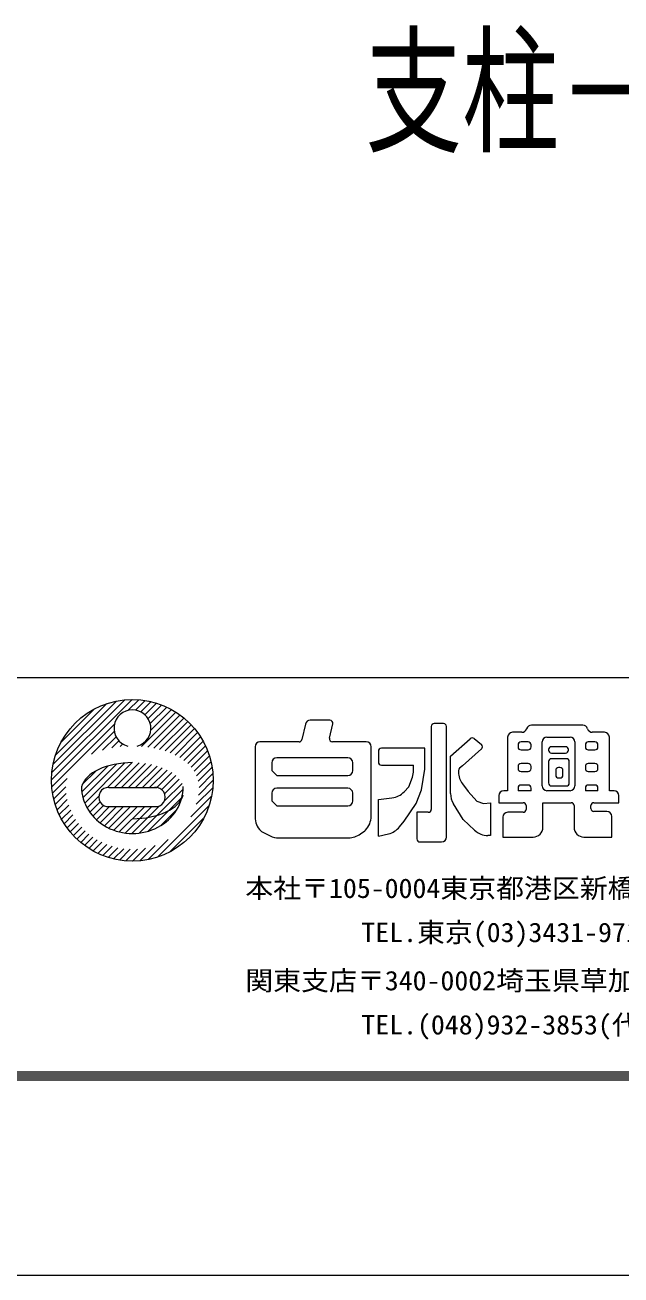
# Model space of a CAD drawing. Units: millimetres, scale not verified. Extents: x -3659 to 3659, y -1188 to 1188.
# Drawn here: x 896.4 to 1075.8, y -1188 to -811.5 of the extents above; entities that cross this region are included whole.
import ezdxf
from ezdxf.enums import TextEntityAlignment as Align

# ---------------------------------------------------------------- set-up
doc = ezdxf.new("R2010")
doc.units = ezdxf.units.MM
doc.header["$LTSCALE"] = 20
for name, color, linetype, lineweight in [('0-0_0', 7, 'Continuous', 18), ('0-1_DEFPOINTS', 7, 'Continuous', 18), ('0-4_WAKU', 7, 'Continuous', 18)]:
    doc.layers.add(name, color=color, linetype=linetype, lineweight=lineweight)
doc.styles.add('ＭＳ ゴシック', font='')
doc.styles.get('ＭＳ ゴシック').set_extended_font_data('MS Gothic')

msp = doc.modelspace()

# ---------------------------------------------------------------- linework, layer by layer
at = {"layer": '0-0_0'}
for p, q in [((904.35, -1038.88), (928.61, -1014.63)), ((904.46, -1036.65), (926.37, -1014.74)), ((904.83, -1034.16), (923.88, -1015.11)), ((905.6, -1031.27), (920.99, -1015.88)), ((927.46, -1017.9), (930.65, -1014.71)), ((929.64, -1017.84), (932.54, -1014.93)), ((931.23, -1018.37), (934.31, -1015.28)), ((932.48, -1019.24), (935.98, -1015.74)), ((933.43, -1020.41), (937.55, -1016.29)), ((907.19, -1027.56), (917.28, -1017.47)), ((931.45, -1028.75), (941.77, -1018.43)), ((933.36, -1028.96), (943.03, -1019.29)), ((934.06, -1021.9), (939.03, -1016.93)), ((934.22, -1023.87), (940.44, -1017.64)), ((935.18, -1029.27), (944.23, -1020.22)), ((904.43, -1040.93), (923.29, -1022.07)), ((936.9, -1029.66), (945.35, -1021.22)), ((938.54, -1030.15), (946.41, -1022.27)), ((940.1, -1030.71), (947.41, -1023.4)), ((980.82, -1022.05), (979.76, -1026.71)), ((988.17, -1020.89), (982.26, -1020.89)), ((988.05, -1026.32), (989.03, -1021.98)), ((1018.68, -1022.75), (1018.68, -1047.73)), ((1022.38, -1021.86), (1019.57, -1021.86)), ((1023.26, -1049.04), (1023.26, -1022.75)), ((1064.32, -1022.35), (1048.83, -1022.35)), ((916.35, -1031.13), (923.23, -1024.25)), ((919.72, -1029.88), (923.76, -1025.84)), ((922.51, -1029.21), (924.63, -1027.08)), ((941.56, -1031.37), (948.34, -1024.59)), ((942.93, -1032.12), (949.2, -1025.85)), ((944.2, -1032.98), (950, -1027.18)), ((978.89, -1027.4), (967.09, -1027.4)), ((999.11, -1027.4), (988.91, -1027.4)), ((1024.47, -1031.74), (1030.42, -1026.45)), ((1031.57, -1026.42), (1033.78, -1028.19)), ((1041.67, -1026), (1041.67, -1042.11)), ((1045.98, -1024.52), (1043.15, -1024.52)), ((1047.84, -1027.41), (1045.7, -1027.41)), ((1052.04, -1040.63), (1052.04, -1027.44)), ((1053.52, -1025.96), (1060.46, -1025.96)), ((1061.94, -1027.44), (1061.94, -1040.63)), ((1067.98, -1027.41), (1065.96, -1027.41)), ((1070.83, -1024.52), (1067.17, -1024.52)), ((1072.31, -1042.11), (1072.31, -1026)), ((925, -1028.84), (925.8, -1028.04)), ((945.36, -1033.94), (950.71, -1028.58)), ((946.4, -1035.02), (951.35, -1030.06)), ((947.3, -1036.24), (951.91, -1031.63)), ((965.61, -1028.88), (965.61, -1050.02)), ((1000.59, -1049.78), (1000.59, -1028.88)), ((1002.76, -1030.22), (1002.76, -1033.51)), ((1016.75, -1029.33), (1003.65, -1029.33)), ((1016.75, -1034.39), (1016.75, -1029.33)), ((1033.81, -1029.55), (1028.09, -1034.63)), ((1044.81, -1028.3), (1044.81, -1028.93)), ((1045.7, -1029.82), (1047.84, -1029.82)), ((1048.73, -1028.93), (1048.73, -1028.3)), ((1053.97, -1029.74), (1053.97, -1029.89)), ((1059.12, -1028.85), (1054.86, -1028.85)), ((1054.86, -1030.78), (1059.12, -1030.78)), ((1060.01, -1029.89), (1060.01, -1029.74)), ((1065.07, -1028.3), (1065.07, -1028.93)), ((1065.96, -1029.82), (1067.98, -1029.82)), ((1068.87, -1028.93), (1068.87, -1028.3)), ((913.47, -1042.49), (921.27, -1034.69)), ((913.82, -1044.26), (924.03, -1034.05)), ((914.35, -1045.85), (926.45, -1033.75)), ((921.17, -1041.16), (928.66, -1033.66)), ((923.3, -1041.15), (930.71, -1033.73)), ((925.42, -1041.15), (932.63, -1033.94)), ((927.54, -1041.15), (934.43, -1034.26)), ((929.65, -1041.16), (936.12, -1034.69)), ((931.77, -1041.16), (937.7, -1035.23)), ((948.03, -1037.63), (952.37, -1033.29)), ((948.54, -1039.24), (952.73, -1035.05)), ((993.56, -1032.22), (972.15, -1032.22)), ((995.04, -1036.05), (995.04, -1033.7)), ((1003.65, -1034.39), (1013.37, -1034.39)), ((1013.37, -1035.97), (1013.37, -1034.39)), ((1024.47, -1042.92), (1024.47, -1031.74)), ((1028.09, -1034.63), (1027.22, -1035.33)), ((1044.81, -1034.8), (1044.81, -1035.44)), ((1047.84, -1033.92), (1045.7, -1033.92)), ((1048.73, -1035.44), (1048.73, -1034.8)), ((1053.97, -1033.36), (1053.97, -1039.78)), ((1059.36, -1032.47), (1054.86, -1032.47)), ((1057.43, -1035.12), (1057.03, -1035.12)), ((1060.25, -1039.78), (1060.25, -1033.36)), ((1065.07, -1034.8), (1065.07, -1035.44)), ((1067.98, -1033.92), (1065.96, -1033.92)), ((1068.87, -1035.44), (1068.87, -1034.8)), ((904.66, -1042.82), (909.08, -1038.4)), ((913.6, -1040.24), (917.66, -1036.18)), ((933.89, -1041.16), (939.17, -1035.88)), ((936.02, -1041.16), (940.52, -1036.65)), ((937.51, -1041.78), (941.74, -1037.56)), ((938.4, -1043.02), (942.8, -1038.62)), ((948.57, -1043.46), (953.04, -1038.98)), ((948.75, -1041.15), (952.96, -1036.94)), ((972.15, -1037.53), (993.56, -1037.53)), ((1026.88, -1036.03), (1026.88, -1036.52)), ((1045.7, -1036.33), (1047.84, -1036.33)), ((1056.15, -1036.01), (1056.15, -1037.37)), ((1057.03, -1038.26), (1057.43, -1038.26)), ((1058.32, -1037.37), (1058.32, -1036.01)), ((1065.96, -1036.33), (1067.98, -1036.33)), ((905.01, -1044.59), (908.64, -1040.96)), ((905.46, -1046.26), (908.76, -1042.96)), ((921.58, -1041.14), (936.08, -1041.17)), ((930.78, -1054.88), (943.99, -1041.67)), ((938.35, -1045.19), (943.64, -1039.9)), ((947.94, -1046.2), (952.94, -1041.2)), ((993.56, -1041.38), (972.15, -1041.38)), ((995.04, -1045.21), (995.04, -1042.86)), ((1028.07, -1040.07), (1029.78, -1042.35)), ((1041.67, -1042.11), (1040.5, -1042.11)), ((1044.81, -1041.31), (1044.81, -1042.11)), ((1048.73, -1042.11), (1044.81, -1042.11)), ((1047.84, -1040.43), (1045.7, -1040.43)), ((1048.73, -1042.11), (1048.73, -1041.31)), ((1060.46, -1042.11), (1053.52, -1042.11)), ((1054.86, -1040.67), (1059.36, -1040.67)), ((1065.07, -1041.31), (1065.07, -1042.11)), ((1068.87, -1042.11), (1065.07, -1042.11)), ((1067.98, -1040.43), (1065.96, -1040.43)), ((1068.87, -1042.11), (1068.87, -1041.31)), ((1073.72, -1042.11), (1072.31, -1042.11)), ((906.02, -1047.83), (909.07, -1044.77)), ((906.65, -1049.31), (909.53, -1046.44)), ((915.04, -1047.29), (918.58, -1043.75)), ((915.85, -1048.59), (918.96, -1045.49)), ((916.79, -1049.78), (920.02, -1046.55)), ((928.52, -1055.01), (936.85, -1046.69)), ((933.47, -1054.31), (943.6, -1044.19)), ((936.28, -1062.11), (951.83, -1046.55)), ((946.25, -1050.01), (952.58, -1043.68)), ((972.15, -1046.69), (993.56, -1046.69)), ((1028.33, -1050.79), (1025.37, -1046.06)), ((1036.53, -1045.72), (1036.53, -1055.61)), ((1039.02, -1043.59), (1039.02, -1045.73)), ((1039.02, -1045.73), (1046.33, -1045.73)), ((1047.22, -1046.62), (1047.22, -1047.73)), ((1052.29, -1053.13), (1052.29, -1045.73)), ((1052.29, -1045.73), (1060.81, -1045.73)), ((1061.69, -1046.62), (1061.69, -1053.13)), ((1066.76, -1047.49), (1066.76, -1046.62)), ((1067.65, -1045.73), (1075.2, -1045.73)), ((1075.2, -1045.73), (1075.2, -1043.59)), ((907.37, -1050.72), (910.11, -1047.98)), ((908.16, -1052.05), (910.8, -1049.41)), ((917.84, -1050.85), (921.77, -1046.92)), ((918.99, -1051.82), (923.89, -1046.92)), ((920.25, -1052.68), (926.02, -1046.92)), ((921.23, -1046.92), (936.07, -1046.91)), ((921.63, -1053.42), (928.14, -1046.91)), ((923.13, -1054.05), (930.26, -1046.91)), ((924.76, -1054.54), (932.39, -1046.91)), ((926.54, -1054.87), (934.51, -1046.91)), ((937.36, -1052.54), (942, -1047.91)), ((939.94, -1060.57), (950.29, -1050.22)), ((1023.26, -1056.06), (1023.26, -1048.62)), ((1040.22, -1050.1), (1040.22, -1056.09)), ((1046.33, -1048.62), (1041.7, -1048.62)), ((1071.55, -1048.38), (1067.65, -1048.38)), ((1073.03, -1056.09), (1073.03, -1049.86)), ((909.02, -1053.31), (911.59, -1050.74)), ((909.94, -1054.5), (912.47, -1051.98)), ((910.94, -1055.63), (913.43, -1053.13)), ((912, -1056.69), (914.49, -1054.2)), ((1031.68, -1053.98), (1028.33, -1050.79)), ((913.12, -1057.69), (915.62, -1055.19)), ((914.31, -1058.62), (916.83, -1056.1)), ((915.57, -1059.48), (918.13, -1056.92)), ((916.9, -1060.27), (919.51, -1057.66)), ((933.41, -1062.86), (939.46, -1056.81)), ((972.79, -1056.33), (993.79, -1056.33)), ((1002.76, -1055.85), (1005.82, -1055.12)), ((1015.23, -1057.54), (1021.78, -1057.54)), ((1036.53, -1055.61), (1035.76, -1055.61)), ((1040.22, -1056.09), (1049.33, -1056.09)), ((1064.65, -1056.09), (1073.03, -1056.09)), ((918.3, -1060.99), (920.99, -1058.31)), ((919.79, -1061.63), (922.57, -1058.85)), ((921.35, -1062.19), (924.26, -1059.28)), ((923.01, -1062.65), (926.07, -1059.59)), ((924.78, -1063), (928.04, -1059.74)), ((926.67, -1063.24), (930.21, -1059.7)), ((928.7, -1063.32), (932.64, -1059.38)), ((930.93, -1063.22), (935.52, -1058.63))]:
    msp.add_line(p, q, dxfattribs=at)
for points in [[(970.67, -1033.7), (970.67, -1036.05), (972.15, -1037.53)], [(1009.1, -1053.02), (1010.48, -1051.27), (1014.1, -1045.96), (1015.78, -1041.87), (1016.75, -1035.6), (1016.75, -1034.39)], [(1010.52, -1042.42), (1011.93, -1040.9), (1013, -1038.05)], [(970.67, -1042.86), (970.67, -1045.21), (972.15, -1046.69)], [(1029.78, -1042.35), (1032.43, -1045.24), (1034.36, -1045.96), (1036.53, -1045.72)], [(1002.76, -1055.85), (1002.76, -1044.76), (1006.85, -1044.29)], [(1017.79, -1048.62), (1014.34, -1048.62), (1014.34, -1056.65)], [(967.34, -1054.21), (967.54, -1054.4), (970.15, -1055.71)], [(997.34, -1055.15), (998.66, -1054.16), (998.85, -1053.97)]]:
    msp.add_lwpolyline(points, dxfattribs=at)
msp.add_circle((928.7, -1038.97), 24.35, dxfattribs=at)
for centre, radius, start, end in [((928.7, -1023.3), 5.55, 285.3155, 255.1629), ((982.26, -1022.37), 1.48, 90, 167.1894), ((988.17, -1021.78), 0.888, 347.1895, 90), ((1019.57, -1022.75), 0.888, 90, 180), ((1022.38, -1022.75), 0.888, 0, 90), ((1045.98, -1023.04), 1.48, 270, 344.5119), ((1048.83, -1023.83), 1.48, 90, 164.5119), ((1064.32, -1023.83), 1.48, 15.4881, 90), ((1067.17, -1023.04), 1.48, 195.4881, 270), ((967.09, -1028.88), 1.48, 90, 180), ((978.89, -1026.51), 0.888, 270, 347.1895), ((988.91, -1026.51), 0.888, 167.1894, 270), ((999.11, -1028.88), 1.48, 0, 90), ((1031.01, -1027.12), 0.888, 51.3609, 131.6125), ((1043.15, -1026), 1.48, 90, 180), ((1045.7, -1028.3), 0.888, 90, 180), ((1047.84, -1028.3), 0.888, 0, 90), ((1053.52, -1027.44), 1.48, 90, 180), ((1060.46, -1027.44), 1.48, 0, 90), ((1065.96, -1028.3), 0.888, 90, 180), ((1067.98, -1028.3), 0.888, 0, 90), ((1070.83, -1026), 1.48, 0, 90), ((1003.65, -1030.22), 0.888, 90, 180), ((1033.22, -1028.89), 0.888, 311.6125, 51.3609), ((1045.7, -1028.93), 0.888, 180, 270), ((1047.84, -1028.93), 0.888, 270, 0), ((1054.86, -1029.74), 0.888, 90, 180), ((1054.86, -1029.89), 0.888, 180, 270), ((1059.12, -1029.74), 0.888, 0, 90), ((1059.12, -1029.89), 0.888, 270, 0), ((1065.96, -1028.93), 0.888, 180, 270), ((1067.98, -1028.93), 0.888, 270, 0), ((972.15, -1033.7), 1.48, 90, 180), ((993.56, -1033.7), 1.48, 0, 90), ((1003.65, -1033.51), 0.888, 180, 270), ((1027.77, -1036.03), 0.888, 128.6391, 180), ((1045.7, -1034.8), 0.888, 90, 180), ((1045.7, -1035.44), 0.888, 180, 270), ((1047.84, -1034.8), 0.888, 0, 90), ((1047.84, -1035.44), 0.888, 270, 0), ((1054.86, -1033.36), 0.888, 90, 180), ((1057.03, -1036.01), 0.888, 90, 180), ((1057.43, -1036.01), 0.888, 0, 90), ((1059.36, -1033.36), 0.888, 0, 90), ((1065.96, -1034.8), 0.888, 90, 180), ((1065.96, -1035.44), 0.888, 180, 270), ((1067.98, -1034.8), 0.888, 0, 90), ((1067.98, -1035.44), 0.888, 270, 0), ((993.56, -1036.05), 1.48, 270, 360), ((1007.45, -1035.97), 5.92, 339.43, 360), ((1032.8, -1036.52), 5.92, 180, 216.8903), ((1057.03, -1037.37), 0.888, 180, 270), ((1057.43, -1037.37), 0.888, 270, 0), ((921.46, -1044.04), 2.9, 87.5428, 274.7221), ((935.69, -1044.04), 2.9, 262.5624, 97.4426), ((972.15, -1042.86), 1.48, 90, 180), ((993.56, -1042.86), 1.48, 0, 90), ((1006.17, -1038.41), 5.92, 276.5771, 317.2695), ((1030.39, -1042.92), 5.92, 180, 212.0245), ((1040.5, -1043.59), 1.48, 90, 180), ((1045.7, -1041.31), 0.888, 90, 180), ((1047.84, -1041.31), 0.888, 0, 90), ((1053.52, -1040.63), 1.48, 180, 270), ((1054.86, -1039.78), 0.888, 180, 270), ((1059.36, -1039.78), 0.888, 270, 0), ((1060.46, -1040.63), 1.48, 270, 0), ((1065.96, -1041.31), 0.888, 90, 180), ((1067.98, -1041.31), 0.888, 0, 90), ((1073.72, -1043.59), 1.48, 0, 90), ((993.56, -1045.21), 1.48, 270, 360), ((1046.33, -1046.62), 0.888, 0, 90), ((1060.81, -1046.62), 0.888, 0, 90), ((1067.65, -1046.62), 0.888, 90, 180), ((971.53, -1050.02), 5.92, 180, 225.0212), ((994.67, -1049.78), 5.92, 314.9788, 0), ((1017.79, -1047.73), 0.888, 270, 360), ((1041.7, -1050.1), 1.48, 90, 180), ((1046.33, -1047.73), 0.888, 270, 0), ((1067.65, -1047.49), 0.888, 180, 270), ((1071.55, -1049.86), 1.48, 0, 90), ((1004.45, -1049.36), 5.92, 283.3829, 321.8222), ((1035.76, -1049.69), 5.92, 226.4184, 270), ((1049.33, -1053.13), 2.96, 270, 0), ((1064.65, -1053.13), 2.96, 180, 270), ((972.79, -1050.41), 5.92, 243.4519, 270), ((993.79, -1050.41), 5.92, 270, 306.8496), ((1015.23, -1056.65), 0.888, 180, 270), ((1021.78, -1056.06), 1.48, 270, 360)]:
    msp.add_arc(centre, radius, start, end, dxfattribs=at)
for centre, major_axis, ratio, start_param, end_param in [((928.66, -1042.11), (-15.44, 0), 0.546875, 4.709891, 6.13946), ((928.7, -1040.9), (-15.32, 0), 0.92126, 6.282898, 9.425065), ((928.74, -1042.11), (15.44, 0), 0.546875, 4.709891, 6.13946)]:
    msp.add_ellipse(centre, major_axis=major_axis, ratio=ratio, start_param=start_param, end_param=end_param, dxfattribs=at)
at = {"layer": '0-1_DEFPOINTS', "color": 5}
msp.add_line((294.91, -1188), (3658.91, -1188), dxfattribs=at)
at = {"layer": '0-4_WAKU'}
for p, q in [((374.91, -1008), (3574.91, -1008)), ((373.71, -1129.2), (3576.11, -1129.2)), ((374.31, -1128.6), (3575.51, -1128.6)), ((374.91, -1128), (3574.91, -1128)), ((375.51, -1127.4), (3574.31, -1127.4)), ((376.11, -1126.8), (3573.71, -1126.8))]:
    msp.add_line(p, q, dxfattribs=at)

# ---------------------------------------------------------------- texts
at = {"layer": '0-0_0', "style": 'ＭＳ ゴシック'}
for s, height, width, p in [('支柱－足元 詳細納まり断面', 30.55, 0.7, (998.81, -855.71)), ('本社〒105-0004東京都港区新橋5-8-11新橋エンタービル3Ｆ', 5.865, 1.05, (962.69, -1076.19)), ('TEL.東京(03)3431-9713(代）  FAX.(03)3431-9708', 5.865, 1.05, (997.63, -1089.48)), ('関東支店〒340-0002埼玉県草加市青柳6-16-1', 5.865, 1.05, (962.69, -1104.01)), ('TEL.(048)932-3853(代）  FAX.(048)931-8164', 5.865, 1.05, (997.63, -1117.3))]:
    msp.add_text(s, height=height, dxfattribs=dict(at, width=width)).set_placement(p, align=Align.BOTTOM_LEFT)

doc.saveas('drawing.dxf')
